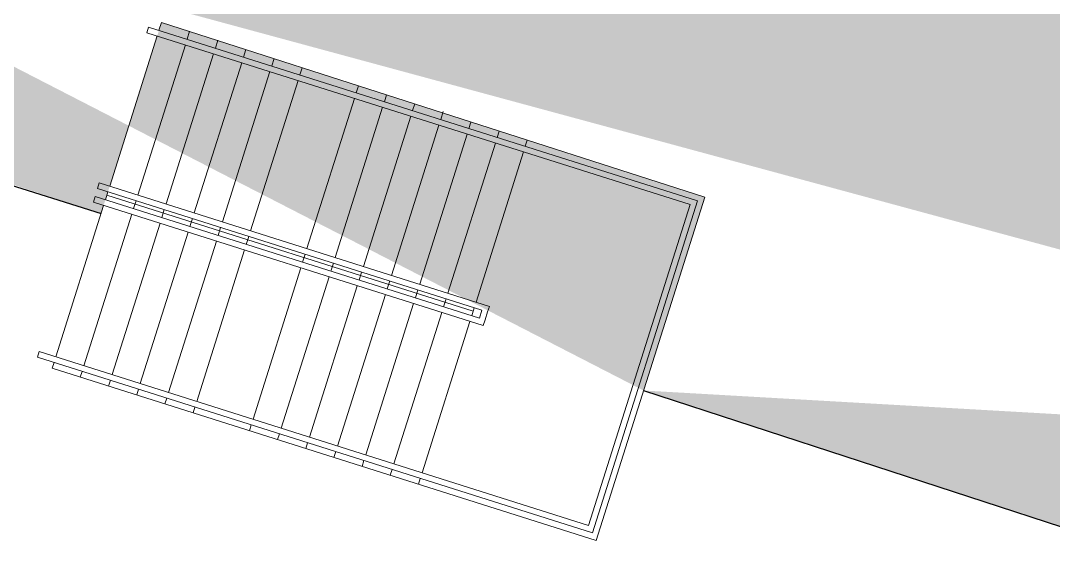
# Model space of a CAD drawing. Header units: metres. Extents: x 329311 to 330425, y 7396637 to 7397287.
# Drawn here: x 329859.922 to 329864.837, y 7397028.616 to 7397031.139 of the extents above; entities that cross this region are included whole.
import ezdxf

# ---------------------------------------------------------------- set-up
doc = ezdxf.new("R2010")
doc.units = ezdxf.units.M
doc.linetypes.add('CACHE2', pattern=[4.7625, 3.175, -1.5875])
for name, color, linetype, lineweight in [('AXES+POTEAUX', 6, 'CACHE2', 13), ('LINHAFINA', 7, 'Continuous', 15), ('LINHAGROSSA', 7, 'Continuous', 30)]:
    doc.layers.add(name, color=color, linetype=linetype, lineweight=lineweight)
doc.layers.add('VEGETAIS', color=3, linetype='Continuous')

msp = doc.modelspace()

# ---------------------------------------------------------------- hatches: boundary and pattern name
at = {"layer": 'AXES+POTEAUX'}
h = msp.add_hatch(dxfattribs=at)
h.set_pattern_fill('ANGLE', color=253, scale=0.025)
h.set_pattern_definition([(341.96263, (329827.33868, 7397103.38185), (0.0540704, 0.16604302), [0.127, -0.047625]), (71.96263, (329827.33868, 7397103.38185), (-0.16604302, 0.0540704), [0.127, -0.047625])])
edge = h.paths.add_edge_path()
edge.add_line((329826.7385, 7397041.2079), (329842.2426, 7397036.1779))
edge.add_line((329846.8442, 7397037.6251), (329826.8826, 7397044.0928))
edge.add_line((329826.7385, 7397041.2079), (329826.8826, 7397044.0928))
edge.add_line((329844.8123, 7397035.297), (329860.3047, 7397030.2222))
edge.add_line((329859.606, 7397032.0674), (329846.4153, 7397036.308))
edge.add_line((329845.088, 7397036.1686), (329844.8123, 7397035.297))
edge.add_line((329842.5027, 7397037.0002), (329845.088, 7397036.1686))
edge.add_line((329846.4153, 7397036.308), (329846.8442, 7397037.6251))
edge.add_line((329862.8868, 7397029.3806), (329868.6707, 7397027.4942))
edge.add_line((329868.6707, 7397027.4942), (329868.1393, 7397025.8622))
edge.add_line((329868.1393, 7397025.8622), (329869.8371, 7397025.3093))
edge.add_line((329869.8371, 7397025.3093), (329870.2976, 7397026.7236))
edge.add_line((329870.4296, 7397026.6807), (329870.9966, 7397028.5012))
edge.add_line((329870.9966, 7397028.5012), (329869.4474, 7397029.0057))
edge.add_line((329869.3891, 7397028.8268), (329864.8797, 7397030.2953))
edge.add_line((329864.8797, 7397030.2953), (329865.243, 7397031.6298))
edge.add_line((329865.243, 7397031.6298), (329860.0176, 7397033.3314))
edge.add_line((329860.0176, 7397033.3314), (329859.606, 7397032.0674))
edge.add_line((329860.3047, 7397030.2222), (329860.5922, 7397031.1312))
edge.add_line((329860.5922, 7397031.1312), (329863.1775, 7397030.2996))
edge.add_line((329863.1775, 7397030.2996), (329862.8868, 7397029.3806))
edge.add_line((329842.2426, 7397036.1779), (329842.5027, 7397037.0002))
edge.add_line((329869.4474, 7397029.0057), (329869.3891, 7397028.8268))

# ---------------------------------------------------------------- linework, layer by layer
at = {"layer": 'LINHAFINA'}
for p, q in [((329860.5803, 7397031.0936), (329860.5922, 7397031.1312)), ((329860.5922, 7397031.1312), (329863.1775, 7397030.2996)), ((329860.5227, 7397031.0823), (329860.5312, 7397031.1092)), ((329863.1078, 7397030.2645), (329860.5227, 7397031.0823)), ((329863.1431, 7397030.2829), (329860.5312, 7397031.1092)), ((329860.7144, 7397031.0512), (329860.7263, 7397031.0888)), ((329860.3459, 7397030.3526), (329860.5718, 7397031.0668)), ((329860.8486, 7397031.0088), (329860.8605, 7397031.0464)), ((329860.48, 7397030.3102), (329860.706, 7397031.0244)), ((329860.6141, 7397030.2678), (329860.8401, 7397030.9819)), ((329860.9827, 7397030.9663), (329860.994, 7397031.002)), ((329860.7483, 7397030.2254), (329860.9742, 7397030.9395)), ((329861.1168, 7397030.9239), (329861.1279, 7397030.9589)), ((329860.8824, 7397030.1829), (329861.1083, 7397030.8971)), ((329861.2509, 7397030.8815), (329861.2618, 7397030.9158)), ((329861.0165, 7397030.1405), (329861.2424, 7397030.8546)), ((329861.5191, 7397030.7966), (329861.5296, 7397030.8297)), ((329861.6533, 7397030.7542), (329861.6635, 7397030.7866)), ((329861.2847, 7397030.0556), (329861.5107, 7397030.7698)), ((329861.7874, 7397030.7118), (329861.7974, 7397030.7435)), ((329861.4188, 7397030.0132), (329861.6448, 7397030.7274)), ((329861.553, 7397029.9708), (329861.7789, 7397030.6849)), ((329861.9215, 7397030.6693), (329861.9334, 7397030.7069)), ((329861.6871, 7397029.9283), (329861.913, 7397030.6425)), ((329862.0556, 7397030.6269), (329862.0653, 7397030.6574)), ((329861.8212, 7397029.8859), (329862.0471, 7397030.6001)), ((329862.1897, 7397030.5845), (329862.1992, 7397030.6143)), ((329861.9553, 7397029.8435), (329862.1812, 7397030.5576)), ((329862.3238, 7397030.542), (329862.3331, 7397030.5712)), ((329862.0894, 7397029.8011), (329862.3154, 7397030.5152)), ((329860.2878, 7397030.3415), (329860.2963, 7397030.3683)), ((329862.1177, 7397029.7626), (329860.2878, 7397030.3415)), ((329862.153, 7397029.7809), (329860.2963, 7397030.3683)), ((329860.2682, 7397030.2765), (329860.2766, 7397030.3033)), ((329860.2766, 7397030.3033), (329862.1057, 7397029.7247)), ((329860.3254, 7397030.2879), (329860.3374, 7397030.3258)), ((329862.0756, 7397029.7573), (329860.3321, 7397030.3089)), ((329863.1775, 7397030.2996), (329862.6612, 7397028.6674)), ((329860.0891, 7397029.541), (329860.3169, 7397030.2611)), ((329860.2682, 7397030.2765), (329862.124, 7397029.6894)), ((329860.4595, 7397030.2455), (329860.4715, 7397030.2834)), ((329860.5937, 7397030.203), (329860.6057, 7397030.241)), ((329862.6251, 7397028.7388), (329863.1078, 7397030.2645)), ((329862.6434, 7397028.7034), (329863.1431, 7397030.2829)), ((329860.2233, 7397029.4986), (329860.4511, 7397030.2186)), ((329860.7278, 7397030.1606), (329860.7398, 7397030.1985)), ((329860.3574, 7397029.4562), (329860.5852, 7397030.1762)), ((329860.8619, 7397030.1182), (329860.8739, 7397030.1561)), ((329860.4915, 7397029.4137), (329860.7193, 7397030.1338)), ((329860.996, 7397030.0757), (329861.008, 7397030.1137)), ((329860.6256, 7397029.3713), (329860.8534, 7397030.0914)), ((329860.7597, 7397029.3289), (329860.9875, 7397030.0489)), ((329861.2642, 7397029.9909), (329861.2762, 7397030.0288)), ((329861.028, 7397029.244), (329861.2558, 7397029.9641)), ((329861.3984, 7397029.9485), (329861.4104, 7397029.9864)), ((329861.1621, 7397029.2016), (329861.3899, 7397029.9216)), ((329861.5325, 7397029.906), (329861.5445, 7397029.944)), ((329861.6666, 7397029.8636), (329861.6786, 7397029.9015)), ((329861.2962, 7397029.1592), (329861.524, 7397029.8792)), ((329861.8007, 7397029.8212), (329861.8127, 7397029.8591)), ((329861.4303, 7397029.1167), (329861.6581, 7397029.8368)), ((329861.9348, 7397029.7787), (329861.9468, 7397029.8167)), ((329861.5644, 7397029.0743), (329861.7922, 7397029.7943)), ((329861.6985, 7397029.0319), (329861.9263, 7397029.7519)), ((329862.0689, 7397029.7363), (329862.0809, 7397029.7742)), ((329862.1057, 7397029.7247), (329862.1177, 7397029.7626)), ((329862.1325, 7397029.7162), (329862.1445, 7397029.7541)), ((329862.1445, 7397029.7541), (329862.153, 7397029.7809)), ((329861.8327, 7397028.9894), (329862.0605, 7397029.7095)), ((329862.1325, 7397029.7162), (329862.124, 7397029.6894)), ((329860.0022, 7397029.539), (329860.0106, 7397029.5659)), ((329860.0106, 7397029.5659), (329862.6251, 7397028.7388)), ((329860.0022, 7397029.539), (329862.6434, 7397028.7034)), ((329860.0719, 7397029.4866), (329860.0807, 7397029.5142)), ((329862.6612, 7397028.6674), (329860.0719, 7397029.4866)), ((329860.206, 7397029.4441), (329860.2148, 7397029.4718)), ((329860.3401, 7397029.4017), (329860.3489, 7397029.4293)), ((329860.4743, 7397029.3593), (329860.483, 7397029.3869)), ((329860.6084, 7397029.3168), (329860.6171, 7397029.3445)), ((329860.7425, 7397029.2744), (329860.7512, 7397029.3021)), ((329861.0107, 7397029.1896), (329861.0195, 7397029.2172)), ((329861.1448, 7397029.1471), (329861.1536, 7397029.1748)), ((329861.279, 7397029.1047), (329861.2877, 7397029.1323)), ((329861.4131, 7397029.0623), (329861.4218, 7397029.0899)), ((329861.5472, 7397029.0198), (329861.5559, 7397029.0475)), ((329861.6813, 7397028.9774), (329861.6901, 7397029.0051)), ((329861.8154, 7397028.935), (329861.8242, 7397028.9626))]:
    msp.add_line(p, q, dxfattribs=at)
at = {"layer": 'LINHAGROSSA'}
for p, q in [((329859.627, 7397030.4366), (329860.3047, 7397030.2222)), ((329862.8868, 7397029.3806), (329868.6707, 7397027.4942))]:
    msp.add_line(p, q, dxfattribs=at)
at = {"layer": 'VEGETAIS'}
for points in [[(329847.8946, 7397029.9556), (329859.0534, 7397027.4591), (329856.1037, 7397025.7079), (329852.7553, 7397028.1916), (329848.3655, 7397027.8746), (329847.8946, 7397029.9556)], [(329861.489, 7397025.7268), (329864.8254, 7397022.6457), (329865.2507, 7397025.441), (329860.3812, 7397027.7572), (329861.489, 7397025.7268)]]:
    msp.add_spline(points, degree=3, dxfattribs=at)

doc.saveas('drawing.dxf')
